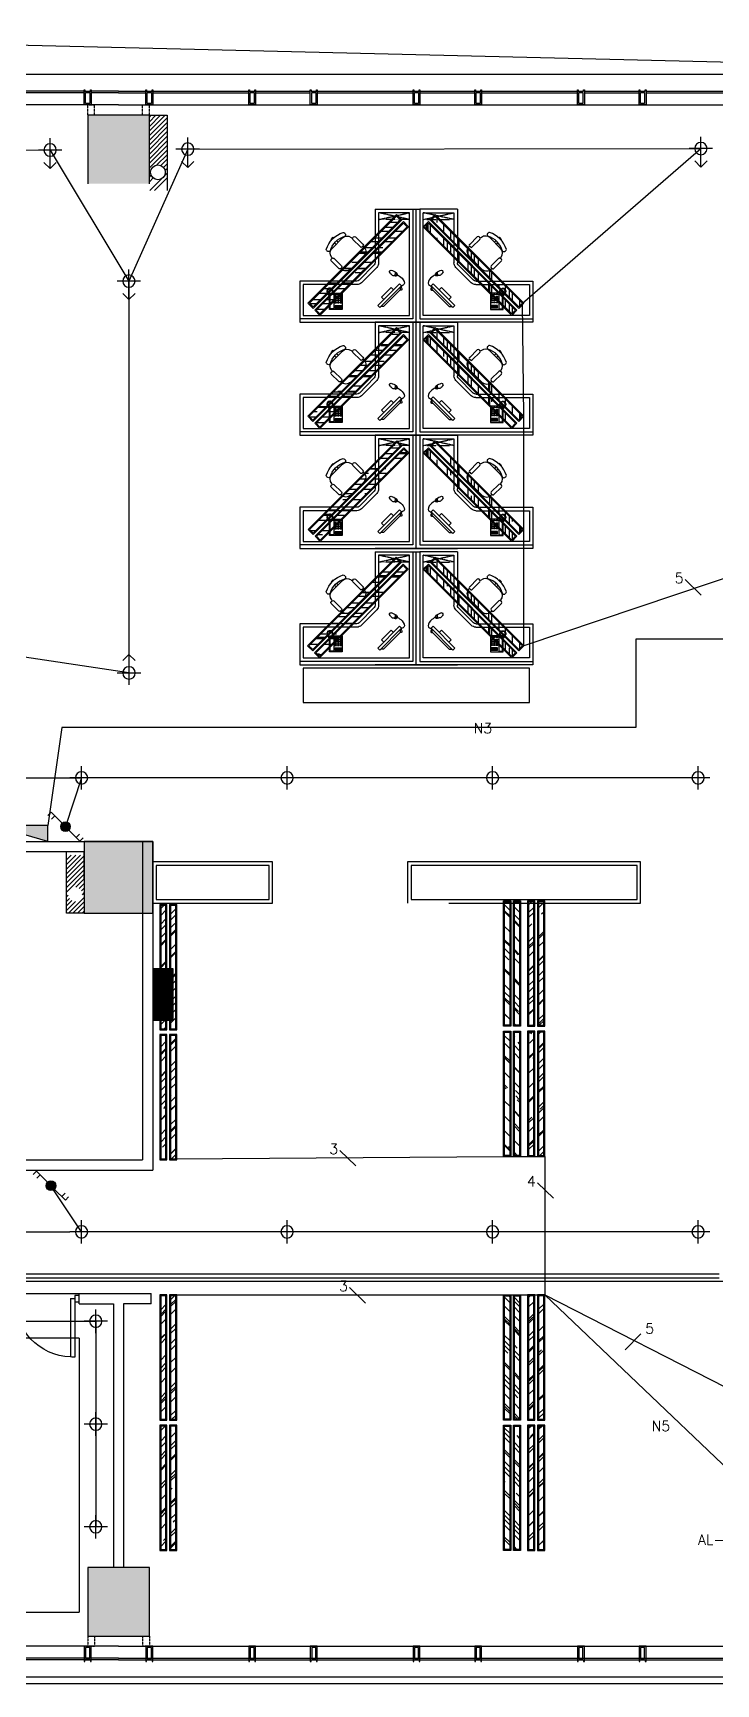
# Model space of a CAD drawing. Header units: inches. Extents: x 10 to 166961, y -47 to 131592.
# Drawn here: x 57853 to 67822, y 21014 to 45114 of the extents above; entities that cross this region are included whole.
import ezdxf

# ---------------------------------------------------------------- set-up
doc = ezdxf.new("R2010")
doc.units = ezdxf.units.IN
doc.header["$MEASUREMENT"] = 0
for name, pattern in [('CONTINOUS', [0]), ('DASH', [0.35, 0.25, -0.1]), ('HIDDEN', [0.375, 0.25, -0.125])]:
    doc.linetypes.add(name, pattern=pattern)
for name, color, linetype in [('2', 2, 'Continuous'), ('4', 4, 'Continuous'), ('6', 6, 'Continuous'), ('8', 8, 'Continuous'), ('C-02 天花灯具', 4, 'Continuous'), ('D-电气标号', 7, 'Continuous'), ('METAL', 7, 'Continuous'), ('Shearwall', 7, 'Continuous'), ('shearwall-bh', 253, 'Continuous'), ('stair', 2, 'Continuous'), ('wall', 2, 'Continuous'), ('windows', 4, 'Continuous'), ('ZT-开关线路图', 2, 'Continuous'), ('修改', 1, 'Continuous'), ('天花', 4, 'Continuous'), ('尺寸3', 31, 'Continuous'), ('插座图', 4, 'Continuous')]:
    doc.layers.add(name, color=color, linetype=linetype)
doc.styles.add('_TCH_LABEL', font='complex_.ttf', dxfattribs={"bigfont": 'GBCBIG'})
doc.styles.get("Standard").update_dxf_attribs({"font": 'txt', "bigfont": 'gbcbig.shx'})

# ---------------------------------------------------------------- blocks, each defined once
blk = doc.blocks.new('*X54')
at = {"color": 0}
for p, q in [((-250, 33), (-83, 200)), ((-250, 68), (-118, 200)), ((-250, 104), (-154, 200)), ((-250, 139), (-189, 200)), ((-250, 174), (-224, 200)), ((-247, 0), (-47, 200)), ((-212, 0), (-12, 200)), ((-177, 0), (23, 200)), ((-141, 0), (59, 200)), ((-106, 0), (94, 200)), ((-71, 0), (129, 200)), ((-35, 0), (165, 200)), ((0, 0), (200, 200)), ((35, 0), (235, 200)), ((71, 0), (250, 179)), ((106, 0), (250, 144)), ((141, 0), (250, 109)), ((177, 0), (250, 73)), ((212, 0), (250, 38)), ((247, 0), (250, 3))]:
    blk.add_line(p, q, dxfattribs=at)
blk = doc.blocks.new('Metal')
at = {"layer": 'METAL', "color": 4}
for points in [[(-50, 20), (-40, 20), (-40, 0), (40, 0), (40, 20), (50, 20), (50, -200), (-50, -200)], [(-30, -20), (30, -20), (30, -180), (-30, -180)]]:
    blk.add_lwpolyline(points, close=True, dxfattribs=at)
blk = doc.blocks.new('7676567')
h = blk.add_hatch()
h.set_pattern_fill('AR-RROOF', color=251, scale=150, angle=45, style=0)
h.set_pattern_definition([(45, (-600, -223.5), (127.28, 339.411), [2250, -300, 750, -150]), (45, (-511.97, -29.4), (-247.134, 35.002), [450, -49.5, 900, -112.5]), (45, (-637.12, -80.31), (480.479, 622.6075), [1200, -210, 600, -150])])
h.paths.add_polyline_path([(0, -172.5), (600, -172.5), (600, -223.5), (0, -223.5)])
h.paths.add_polyline_path([(-600, -172.5), (0, -172.5), (0, -223.5), (-600, -223.5)])
blk.add_lwpolyline([(-610, -162.5), (610, -162.5), (610, -233.5), (-610, -233.5)], close=True)
at = {"color": 251}
blk.add_lwpolyline([(-600, -172.5), (600, -172.5), (600, -223.5), (-600, -223.5)], close=True, dxfattribs=at)
blk = doc.blocks.new('gw')
at = {"layer": '2', "color": 252}
for p, q in [((1005037, 168644, 470), (1005037, 168694, 470)), ((1005037, 168694, 470), (1006737, 168694, 470)), ((1006687, 168644, 470), (1005037, 168644, 470)), ((1006737, 168694, 470), (1006137, 168694, 470)), ((1006737, 168694, 470), (1006137, 168694, 470)), ((1006687, 167044, 470), (1006687, 168644, 470)), ((1006737, 168694, 470), (1007337, 168694, 470)), ((1006737, 168694, 470), (1007337, 168694, 470)), ((1008437, 168694, 470), (1006737, 168694, 470)), ((1006737, 168694, 470), (1006737, 167044, 470)), ((1006787, 167044, 470), (1006787, 168644, 470)), ((1006787, 168644, 470), (1008437, 168644, 470)), ((1008437, 168644, 470), (1008437, 168694, 470)), ((1006137, 167044, 470), (1006687, 167044, 470)), ((1006687, 167044, 470), (1006787, 167044, 470)), ((1007337, 167044, 470), (1006787, 167044, 470))]:
    blk.add_line(p, q, dxfattribs=at)
at = {"layer": '6', "color": 252}
for p, q in [((1005037, 168094, 470), (1005037, 168644, 470)), ((1008437, 168094, 470), (1008437, 168644, 470)), ((1005869, 168094, 470), (1005037, 168094, 470)), ((1006124, 167857, 470), (1005901, 168081, 470)), ((1007350, 167857, 470), (1007574, 168081, 470)), ((1007606, 168094, 470), (1008437, 168094, 470)), ((1005605, 167909, 470), (1005495, 167799, 470)), ((1005495, 167772, 470), (1005507, 167760, 470)), ((1005509, 167759, 470), (1005502, 167747, 470)), ((1005534, 167760, 470), (1005644, 167871, 470)), ((1005644, 167898, 470), (1005633, 167909, 470)), ((1005638, 167912, 470), (1005634, 167907, 470)), ((1005970, 167726, 470), (1005779, 167917, 470)), ((1006137, 167044, 470), (1006137, 167825, 470)), ((1007337, 167044, 470), (1007337, 167825, 470)), ((1007505, 167726, 470), (1007695, 167917, 470)), ((1007830, 167898, 470), (1007842, 167909, 470)), ((1007941, 167760, 470), (1007830, 167871, 470)), ((1007836, 167912, 470), (1007840, 167907, 470)), ((1007869, 167909, 470), (1007979, 167799, 470)), ((1007966, 167759, 470), (1007972, 167747, 470)), ((1007979, 167772, 470), (1007968, 167760, 470)), ((1005438, 167655, 470), (1005431, 167648, 470)), ((1005507, 167616, 470), (1005658, 167463, 470)), ((1005566, 167556, 470), (1005545, 167536, 470)), ((1005575, 167505, 470), (1005596, 167526, 470)), ((1005920, 167594, 470), (1005810, 167484, 470)), ((1005849, 167446, 470), (1005959, 167556, 470)), ((1005959, 167583, 470), (1005947, 167594, 470)), ((1005960, 167582, 470), (1005961, 167583, 470)), ((1007515, 167582, 470), (1007513, 167583, 470)), ((1007516, 167583, 470), (1007527, 167594, 470)), ((1007626, 167446, 470), (1007516, 167556, 470)), ((1007554, 167594, 470), (1007664, 167484, 470)), ((1007968, 167616, 470), (1007816, 167463, 470)), ((1007899, 167505, 470), (1007878, 167526, 470)), ((1007908, 167556, 470), (1007929, 167536, 470)), ((1008037, 167655, 470), (1008044, 167648, 470)), ((1005502, 167493, 470), (1005493, 167483, 470)), ((1005493, 167483, 470), (1005523, 167453, 470)), ((1005523, 167453, 470), (1005533, 167462, 470)), ((1005688, 167390, 470), (1005695, 167397, 470)), ((1005786, 167456, 470), (1005805, 167465, 470)), ((1005810, 167457, 470), (1005822, 167446, 470)), ((1007664, 167457, 470), (1007653, 167446, 470)), ((1007688, 167456, 470), (1007669, 167465, 470)), ((1007786, 167390, 470), (1007779, 167397, 470)), ((1007951, 167453, 470), (1007942, 167462, 470)), ((1007982, 167483, 470), (1007951, 167453, 470)), ((1007972, 167493, 470), (1007982, 167483, 470))]:
    blk.add_line(p, q, dxfattribs=at)
for centre, start, end in [((1005869, 168049, 470), 45, 90), ((1007606, 168049, 470), 90, 135), ((1006092, 167825, 470), 0, 45), ((1007382, 167825, 470), 135, 180)]:
    blk.add_arc(centre, 45, start, end, dxfattribs=at)
for centre, major_axis, start_param, end_param in [((1005575, 167684, 470), (68, -68), 3.212044, 4.709722), ((1005509, 167785, 470), (13.6, -13.6), 3.141593, 4.712389), ((1005520, 167774, 470), (13.6, -13.6), 4.712389, 6.283185), ((1005619, 167895, 470), (13.6, -13.6), 1.570796, 3.141593), ((1005711, 167849, 470), (68, -68), 1.570796, 3.212044), ((1005630, 167884, 470), (13.6, -13.6), 0, 1.570796), ((1005451, 167627, 470), (20.4, -20.4), 3.141593, 3.846821), ((1005790, 167750, 470), (274, -274), 4.241936, 5.182842), ((1005451, 167627, 470), (-20.4, -20.4), 6.269503, 6.283185), ((1005458, 167634, 470), (20.4, -20.4), 1.570796, 3.141593), ((1005785, 167744, 470), (226, -226), 4.211213, 5.213565), ((1005934, 167581, 470), (13.6, -13.6), 1.570796, 3.141593), ((1005945, 167569, 470), (13.6, -13.6), 0, 1.570796), ((1005902, 167658, 470), (68, -68), -0.116909, 1.570796), ((1005668, 167411, 470), (20.4, -20.4), 4.712389, 4.726071), ((1005726, 167531, 470), (68, -68), 4.709722, 6.166276), ((1005668, 167411, 470), (20.4, -20.4), -0.705229, 0), ((1005675, 167418, 470), (20.4, -20.4), 0, 1.570796), ((1005824, 167471, 470), (13.6, -13.6), 3.141593, 4.712389), ((1005835, 167459, 470), (13.6, -13.6), 4.712389, 6.283185)]:
    blk.add_ellipse(centre, major_axis=major_axis, ratio=1, start_param=start_param, end_param=end_param, dxfattribs=at)
at = {"layer": '6', "color": 252, "extrusion": (0, 0, -1)}
for centre, major_axis, start_param, end_param in [((1007763, 167849, 470), (-68, -68), 1.570796, 3.212044), ((1007844, 167884, 470), (-13.6, -13.6), 0, 1.570796), ((1007855, 167895, 470), (-13.6, -13.6), 1.570796, 3.141593), ((1007954, 167774, 470), (-13.6, -13.6), 4.712389, 6.283185), ((1007900, 167684, 470), (-68, -68), 3.212044, 4.709722), ((1007965, 167785, 470), (-13.6, -13.6), 3.141593, 4.712389), ((1007573, 167658, 470), (-68, -68), -0.116909, 1.570796), ((1007529, 167569, 470), (-13.6, -13.6), 0, 1.570796), ((1007541, 167581, 470), (-13.6, -13.6), 1.570796, 3.141593), ((1007690, 167744, 470), (-226, -226), 4.211213, 5.213565), ((1007684, 167750, 470), (-274, -274), 4.241936, 5.182842), ((1008016, 167634, 470), (-20.4, -20.4), 1.570796, 3.141593), ((1008023, 167627, 470), (-20.4, -20.4), 3.141593, 3.846821), ((1008023, 167627, 470), (20.4, -20.4), 6.269503, 6.283185), ((1007639, 167459, 470), (-13.6, -13.6), 4.712389, 6.283185), ((1007651, 167471, 470), (-13.6, -13.6), 3.141593, 4.712389), ((1007748, 167531, 470), (-68, -68), 4.709722, 6.166276), ((1007799, 167418, 470), (-20.4, -20.4), 0, 1.570796), ((1007806, 167411, 470), (-20.4, -20.4), -0.705229, 0), ((1007806, 167411, 470), (-20.4, -20.4), 4.712389, 4.726071)]:
    blk.add_ellipse(centre, major_axis=major_axis, ratio=1, start_param=start_param, end_param=end_param, dxfattribs=at)
at = {"layer": '8', "color": 252}
for p, q in [((1005087, 168144, 470), (1005087, 168594, 470)), ((1005087, 168594, 470), (1006637, 168594, 470)), ((1005655, 168506, 470), (1005469, 168506, 470)), ((1005469, 168506, 470), (1005469, 168306, 470)), ((1005480, 168497, 470), (1005480, 168284, 470)), ((1005535, 168497, 470), (1005480, 168497, 470)), ((1005535, 168284, 470), (1005535, 168497, 470)), ((1005554, 168487, 470), (1005554, 168447, 470)), ((1005554, 168487, 470), (1005646, 168487, 470)), ((1005554, 168477, 470), (1005646, 168477, 470)), ((1005554, 168467, 470), (1005646, 168467, 470)), ((1005646, 168487, 470), (1005646, 168447, 470)), ((1005655, 168269, 470), (1005655, 168506, 470)), ((1006637, 168594, 470), (1006637, 167094, 470)), ((1008387, 168594, 470), (1006837, 168594, 470)), ((1006837, 168594, 470), (1006837, 167094, 470)), ((1007819, 168269, 470), (1007819, 168506, 470)), ((1007819, 168506, 470), (1008005, 168506, 470)), ((1007829, 168487, 470), (1007829, 168447, 470)), ((1007920, 168487, 470), (1007829, 168487, 470)), ((1007920, 168477, 470), (1007829, 168477, 470)), ((1007920, 168467, 470), (1007829, 168467, 470)), ((1007920, 168487, 470), (1007920, 168447, 470)), ((1007940, 168284, 470), (1007940, 168497, 470)), ((1007940, 168497, 470), (1007994, 168497, 470)), ((1007994, 168497, 470), (1007994, 168284, 470)), ((1008005, 168506, 470), (1008005, 168306, 470)), ((1008387, 168144, 470), (1008387, 168594, 470)), ((1005432, 168253, 470), (1005439, 168254, 470)), ((1005432, 168245, 470), (1005432, 168253, 470)), ((1005440, 168245, 470), (1005432, 168245, 470)), ((1005432, 168242, 470), (1005440, 168245, 470)), ((1005432, 168236, 470), (1005432, 168242, 470)), ((1005439, 168233, 470), (1005432, 168236, 470)), ((1005433, 168231, 470), (1005439, 168233, 470)), ((1005434, 168224, 470), (1005433, 168231, 470)), ((1005442, 168225, 470), (1005434, 168224, 470)), ((1005436, 168259, 470), (1005438, 168265, 470)), ((1005439, 168254, 470), (1005436, 168259, 470)), ((1005437, 168219, 470), (1005442, 168225, 470)), ((1005439, 168215, 470), (1005437, 168219, 470)), ((1005438, 168265, 470), (1005445, 168264, 470)), ((1005441, 168271, 470), (1005445, 168278, 470)), ((1005445, 168264, 470), (1005441, 168271, 470)), ((1005443, 168256, 470), (1005442, 168230, 470)), ((1005442, 168230, 470), (1005452, 168214, 470)), ((1005454, 168275, 470), (1005443, 168256, 470)), ((1005445, 168278, 470), (1005452, 168277, 470)), ((1005448, 168283, 470), (1005450, 168287, 470)), ((1005452, 168277, 470), (1005448, 168283, 470)), ((1005450, 168289, 470), (1005452, 168292, 470)), ((1005453, 168286, 470), (1005450, 168289, 470)), ((1005450, 168287, 470), (1005453, 168286, 470)), ((1005452, 168292, 470), (1005457, 168291, 470)), ((1005460, 168286, 470), (1005454, 168275, 470)), ((1005457, 168291, 470), (1005458, 168295, 470)), ((1005459, 168289, 470), (1005457, 168288, 470)), ((1005457, 168288, 470), (1005460, 168286, 470)), ((1005458, 168295, 470), (1005460, 168299, 470)), ((1005460, 168291, 470), (1005459, 168289, 470)), ((1005460, 168299, 470), (1005480, 168315, 470)), ((1005464, 168296, 470), (1005460, 168291, 470)), ((1005480, 168307, 470), (1005464, 168296, 470)), ((1005469, 168300, 470), (1005469, 168269, 470)), ((1005469, 168269, 470), (1005505, 168269, 470)), ((1005480, 168284, 470), (1005535, 168284, 470)), ((1005496, 168212, 470), (1005506, 168223, 470)), ((1005504, 168275, 470), (1005503, 168284, 470)), ((1005505, 168269, 470), (1005504, 168275, 470)), ((1005504, 168258, 470), (1005507, 168263, 470)), ((1005507, 168253, 470), (1005504, 168258, 470)), ((1005507, 168263, 470), (1005505, 168269, 470)), ((1005506, 168223, 470), (1005511, 168238, 470)), ((1005507, 168284, 470), (1005507, 168283, 470)), ((1005507, 168283, 470), (1005508, 168271, 470)), ((1005511, 168238, 470), (1005507, 168253, 470)), ((1005508, 168271, 470), (1005511, 168265, 470)), ((1005509, 168269, 470), (1005655, 168269, 470)), ((1005509, 168221, 470), (1005512, 168215, 470)), ((1005516, 168219, 470), (1005509, 168221, 470)), ((1005517, 168256, 470), (1005510, 168252, 470)), ((1005510, 168252, 470), (1005518, 168250, 470)), ((1005511, 168265, 470), (1005511, 168263, 470)), ((1005511, 168263, 470), (1005514, 168261, 470)), ((1005520, 168244, 470), (1005512, 168240, 470)), ((1005512, 168240, 470), (1005521, 168237, 470)), ((1005520, 168231, 470), (1005512, 168230, 470)), ((1005512, 168230, 470), (1005518, 168224, 470)), ((1005514, 168261, 470), (1005517, 168256, 470)), ((1005518, 168224, 470), (1005516, 168219, 470)), ((1005518, 168250, 470), (1005520, 168244, 470)), ((1005521, 168237, 470), (1005520, 168231, 470)), ((1005549, 168399, 470), (1005549, 168411, 470)), ((1005549, 168411, 470), (1005573, 168411, 470)), ((1005573, 168399, 470), (1005549, 168399, 470)), ((1005549, 168371, 470), (1005549, 168383, 470)), ((1005549, 168383, 470), (1005573, 168383, 470)), ((1005573, 168371, 470), (1005549, 168371, 470)), ((1005549, 168344, 470), (1005549, 168356, 470)), ((1005549, 168356, 470), (1005573, 168356, 470)), ((1005573, 168344, 470), (1005549, 168344, 470)), ((1005549, 168319, 470), (1005549, 168331, 470)), ((1005549, 168331, 470), (1005573, 168331, 470)), ((1005573, 168319, 470), (1005549, 168319, 470)), ((1005549, 168281, 470), (1005549, 168293, 470)), ((1005549, 168293, 470), (1005573, 168293, 470)), ((1005573, 168281, 470), (1005549, 168281, 470)), ((1005554, 168457, 470), (1005646, 168457, 470)), ((1005554, 168447, 470), (1005646, 168447, 470)), ((1005573, 168411, 470), (1005573, 168399, 470)), ((1005573, 168383, 470), (1005573, 168371, 470)), ((1005573, 168356, 470), (1005573, 168344, 470)), ((1005573, 168331, 470), (1005573, 168319, 470)), ((1005573, 168293, 470), (1005573, 168281, 470)), ((1005586, 168399, 470), (1005586, 168411, 470)), ((1005586, 168411, 470), (1005610, 168411, 470)), ((1005610, 168399, 470), (1005586, 168399, 470)), ((1005586, 168371, 470), (1005586, 168383, 470)), ((1005586, 168383, 470), (1005610, 168383, 470)), ((1005610, 168371, 470), (1005586, 168371, 470)), ((1005586, 168344, 470), (1005586, 168356, 470)), ((1005586, 168356, 470), (1005610, 168356, 470)), ((1005610, 168344, 470), (1005586, 168344, 470)), ((1005586, 168319, 470), (1005586, 168331, 470)), ((1005586, 168331, 470), (1005610, 168331, 470)), ((1005610, 168319, 470), (1005586, 168319, 470)), ((1005586, 168281, 470), (1005586, 168293, 470)), ((1005586, 168293, 470), (1005610, 168293, 470)), ((1005610, 168281, 470), (1005586, 168281, 470)), ((1005610, 168411, 470), (1005610, 168399, 470)), ((1005610, 168383, 470), (1005610, 168371, 470)), ((1005610, 168356, 470), (1005610, 168344, 470)), ((1005610, 168331, 470), (1005610, 168319, 470)), ((1005610, 168293, 470), (1005610, 168281, 470)), ((1005624, 168399, 470), (1005624, 168411, 470)), ((1005624, 168411, 470), (1005648, 168411, 470)), ((1005648, 168399, 470), (1005624, 168399, 470)), ((1005624, 168371, 470), (1005624, 168383, 470)), ((1005624, 168383, 470), (1005648, 168383, 470)), ((1005648, 168371, 470), (1005624, 168371, 470)), ((1005624, 168344, 470), (1005624, 168356, 470)), ((1005624, 168356, 470), (1005648, 168356, 470)), ((1005648, 168344, 470), (1005624, 168344, 470)), ((1005624, 168319, 470), (1005624, 168331, 470)), ((1005624, 168331, 470), (1005648, 168331, 470)), ((1005648, 168319, 470), (1005624, 168319, 470)), ((1005624, 168281, 470), (1005624, 168293, 470)), ((1005624, 168293, 470), (1005648, 168293, 470)), ((1005648, 168281, 470), (1005624, 168281, 470)), ((1005648, 168411, 470), (1005648, 168399, 470)), ((1005648, 168383, 470), (1005648, 168371, 470)), ((1005648, 168356, 470), (1005648, 168344, 470)), ((1005648, 168331, 470), (1005648, 168319, 470)), ((1005648, 168293, 470), (1005648, 168281, 470)), ((1007965, 168269, 470), (1007819, 168269, 470)), ((1007850, 168411, 470), (1007826, 168411, 470)), ((1007826, 168411, 470), (1007826, 168399, 470)), ((1007826, 168399, 470), (1007850, 168399, 470)), ((1007850, 168383, 470), (1007826, 168383, 470)), ((1007826, 168383, 470), (1007826, 168371, 470)), ((1007826, 168371, 470), (1007850, 168371, 470)), ((1007850, 168356, 470), (1007826, 168356, 470)), ((1007826, 168356, 470), (1007826, 168344, 470)), ((1007826, 168344, 470), (1007850, 168344, 470)), ((1007850, 168331, 470), (1007826, 168331, 470)), ((1007826, 168331, 470), (1007826, 168319, 470)), ((1007826, 168319, 470), (1007850, 168319, 470)), ((1007850, 168293, 470), (1007826, 168293, 470)), ((1007826, 168293, 470), (1007826, 168281, 470)), ((1007826, 168281, 470), (1007850, 168281, 470)), ((1007920, 168457, 470), (1007829, 168457, 470)), ((1007920, 168447, 470), (1007829, 168447, 470)), ((1007850, 168399, 470), (1007850, 168411, 470)), ((1007850, 168371, 470), (1007850, 168383, 470)), ((1007850, 168344, 470), (1007850, 168356, 470)), ((1007850, 168319, 470), (1007850, 168331, 470)), ((1007850, 168281, 470), (1007850, 168293, 470)), ((1007888, 168411, 470), (1007864, 168411, 470)), ((1007864, 168411, 470), (1007864, 168399, 470)), ((1007864, 168399, 470), (1007888, 168399, 470)), ((1007888, 168383, 470), (1007864, 168383, 470)), ((1007864, 168383, 470), (1007864, 168371, 470)), ((1007864, 168371, 470), (1007888, 168371, 470)), ((1007888, 168356, 470), (1007864, 168356, 470)), ((1007864, 168356, 470), (1007864, 168344, 470)), ((1007864, 168344, 470), (1007888, 168344, 470)), ((1007888, 168331, 470), (1007864, 168331, 470)), ((1007864, 168331, 470), (1007864, 168319, 470)), ((1007864, 168319, 470), (1007888, 168319, 470)), ((1007888, 168293, 470), (1007864, 168293, 470)), ((1007864, 168293, 470), (1007864, 168281, 470)), ((1007864, 168281, 470), (1007888, 168281, 470)), ((1007888, 168399, 470), (1007888, 168411, 470)), ((1007888, 168371, 470), (1007888, 168383, 470)), ((1007888, 168344, 470), (1007888, 168356, 470)), ((1007888, 168319, 470), (1007888, 168331, 470)), ((1007888, 168281, 470), (1007888, 168293, 470)), ((1007925, 168411, 470), (1007901, 168411, 470)), ((1007901, 168411, 470), (1007901, 168399, 470)), ((1007901, 168399, 470), (1007925, 168399, 470)), ((1007925, 168383, 470), (1007901, 168383, 470)), ((1007901, 168383, 470), (1007901, 168371, 470)), ((1007901, 168371, 470), (1007925, 168371, 470)), ((1007925, 168356, 470), (1007901, 168356, 470)), ((1007901, 168356, 470), (1007901, 168344, 470)), ((1007901, 168344, 470), (1007925, 168344, 470)), ((1007925, 168331, 470), (1007901, 168331, 470)), ((1007901, 168331, 470), (1007901, 168319, 470)), ((1007901, 168319, 470), (1007925, 168319, 470)), ((1007925, 168293, 470), (1007901, 168293, 470)), ((1007901, 168293, 470), (1007901, 168281, 470)), ((1007901, 168281, 470), (1007925, 168281, 470)), ((1007925, 168399, 470), (1007925, 168411, 470)), ((1007925, 168371, 470), (1007925, 168383, 470)), ((1007925, 168344, 470), (1007925, 168356, 470)), ((1007925, 168319, 470), (1007925, 168331, 470)), ((1007925, 168281, 470), (1007925, 168293, 470)), ((1007994, 168284, 470), (1007940, 168284, 470)), ((1007962, 168240, 470), (1007953, 168237, 470)), ((1007953, 168237, 470), (1007955, 168231, 470)), ((1007956, 168250, 470), (1007955, 168244, 470)), ((1007955, 168244, 470), (1007962, 168240, 470)), ((1007955, 168231, 470), (1007962, 168230, 470)), ((1007964, 168252, 470), (1007956, 168250, 470)), ((1007962, 168230, 470), (1007957, 168224, 470)), ((1007957, 168224, 470), (1007959, 168219, 470)), ((1007960, 168261, 470), (1007958, 168256, 470)), ((1007958, 168256, 470), (1007964, 168252, 470)), ((1007959, 168219, 470), (1007966, 168221, 470)), ((1007964, 168263, 470), (1007960, 168261, 470)), ((1007966, 168221, 470), (1007962, 168215, 470)), ((1007963, 168238, 470), (1007967, 168253, 470)), ((1007968, 168223, 470), (1007963, 168238, 470)), ((1007966, 168271, 470), (1007964, 168265, 470)), ((1007964, 168265, 470), (1007964, 168263, 470)), ((1007967, 168283, 470), (1007966, 168271, 470)), ((1007967, 168284, 470), (1007967, 168283, 470)), ((1007967, 168263, 470), (1007969, 168269, 470)), ((1007970, 168258, 470), (1007967, 168263, 470)), ((1007967, 168253, 470), (1007970, 168258, 470)), ((1007979, 168212, 470), (1007968, 168223, 470)), ((1007969, 168269, 470), (1007971, 168275, 470)), ((1008005, 168269, 470), (1007969, 168269, 470)), ((1007971, 168275, 470), (1007971, 168284, 470)), ((1008014, 168299, 470), (1007994, 168315, 470)), ((1007994, 168307, 470), (1008011, 168296, 470)), ((1008005, 168300, 470), (1008005, 168269, 470)), ((1008011, 168296, 470), (1008014, 168291, 470)), ((1008016, 168295, 470), (1008014, 168299, 470)), ((1008014, 168291, 470), (1008015, 168289, 470)), ((1008018, 168288, 470), (1008014, 168286, 470)), ((1008014, 168286, 470), (1008021, 168275, 470)), ((1008015, 168289, 470), (1008018, 168288, 470)), ((1008018, 168291, 470), (1008016, 168295, 470)), ((1008023, 168292, 470), (1008018, 168291, 470)), ((1008021, 168286, 470), (1008024, 168289, 470)), ((1008025, 168287, 470), (1008021, 168286, 470)), ((1008021, 168275, 470), (1008032, 168256, 470)), ((1008022, 168277, 470), (1008027, 168283, 470)), ((1008030, 168278, 470), (1008022, 168277, 470)), ((1008024, 168289, 470), (1008023, 168292, 470)), ((1008032, 168230, 470), (1008023, 168214, 470)), ((1008027, 168283, 470), (1008025, 168287, 470)), ((1008029, 168264, 470), (1008033, 168271, 470)), ((1008036, 168265, 470), (1008029, 168264, 470)), ((1008033, 168271, 470), (1008030, 168278, 470)), ((1008032, 168256, 470), (1008032, 168230, 470)), ((1008033, 168225, 470), (1008041, 168224, 470)), ((1008038, 168219, 470), (1008033, 168225, 470)), ((1008034, 168245, 470), (1008042, 168245, 470)), ((1008042, 168242, 470), (1008034, 168245, 470)), ((1008035, 168254, 470), (1008039, 168259, 470)), ((1008043, 168253, 470), (1008035, 168254, 470)), ((1008035, 168233, 470), (1008042, 168236, 470)), ((1008042, 168231, 470), (1008035, 168233, 470)), ((1008035, 168215, 470), (1008038, 168219, 470)), ((1008039, 168259, 470), (1008036, 168265, 470)), ((1008041, 168224, 470), (1008042, 168231, 470)), ((1008042, 168245, 470), (1008043, 168253, 470)), ((1008042, 168236, 470), (1008042, 168242, 470)), ((1005869, 168144, 470), (1005087, 168144, 470)), ((1005447, 168217, 470), (1005439, 168215, 470)), ((1005443, 168209, 470), (1005447, 168217, 470)), ((1005447, 168205, 470), (1005443, 168209, 470)), ((1005453, 168209, 470), (1005447, 168205, 470)), ((1005452, 168214, 470), (1005466, 168207, 470)), ((1005452, 168202, 470), (1005453, 168209, 470)), ((1005456, 168200, 470), (1005452, 168202, 470)), ((1005461, 168205, 470), (1005456, 168200, 470)), ((1005461, 168198, 470), (1005461, 168205, 470)), ((1005466, 168196, 470), (1005461, 168198, 470)), ((1005466, 168207, 470), (1005482, 168206, 470)), ((1005469, 168204, 470), (1005466, 168196, 470)), ((1005470, 168196, 470), (1005469, 168204, 470)), ((1005475, 168196, 470), (1005470, 168196, 470)), ((1005479, 168202, 470), (1005475, 168196, 470)), ((1005481, 168196, 470), (1005479, 168202, 470)), ((1005486, 168196, 470), (1005481, 168196, 470)), ((1005482, 168206, 470), (1005496, 168212, 470)), ((1005486, 168205, 470), (1005486, 168196, 470)), ((1005490, 168199, 470), (1005486, 168205, 470)), ((1005494, 168200, 470), (1005490, 168199, 470)), ((1005495, 168208, 470), (1005494, 168200, 470)), ((1005500, 168203, 470), (1005495, 168208, 470)), ((1005504, 168206, 470), (1005500, 168203, 470)), ((1005501, 168213, 470), (1005504, 168206, 470)), ((1005508, 168210, 470), (1005501, 168213, 470)), ((1005512, 168215, 470), (1005508, 168210, 470)), ((1006159, 167892, 470), (1005936, 168116, 470)), ((1006426, 167999, 470), (1006453, 168007, 470)), ((1006430, 167982, 470), (1006457, 167990, 470)), ((1007045, 167982, 470), (1007018, 167990, 470)), ((1007049, 167999, 470), (1007021, 168007, 470)), ((1007315, 167892, 470), (1007538, 168116, 470)), ((1007606, 168144, 470), (1008387, 168144, 470)), ((1007962, 168215, 470), (1007966, 168210, 470)), ((1007966, 168210, 470), (1007973, 168213, 470)), ((1007973, 168213, 470), (1007970, 168206, 470)), ((1007970, 168206, 470), (1007974, 168203, 470)), ((1007974, 168203, 470), (1007980, 168208, 470)), ((1007993, 168206, 470), (1007979, 168212, 470)), ((1007980, 168208, 470), (1007980, 168200, 470)), ((1007980, 168200, 470), (1007984, 168199, 470)), ((1007984, 168199, 470), (1007988, 168205, 470)), ((1007988, 168205, 470), (1007988, 168196, 470)), ((1007988, 168196, 470), (1007993, 168196, 470)), ((1008008, 168207, 470), (1007993, 168206, 470)), ((1007993, 168196, 470), (1007996, 168202, 470)), ((1007996, 168202, 470), (1008000, 168196, 470)), ((1008000, 168196, 470), (1008004, 168196, 470)), ((1008004, 168196, 470), (1008006, 168204, 470)), ((1008006, 168204, 470), (1008009, 168196, 470)), ((1008023, 168214, 470), (1008008, 168207, 470)), ((1008009, 168196, 470), (1008014, 168198, 470)), ((1008013, 168205, 470), (1008019, 168200, 470)), ((1008014, 168198, 470), (1008013, 168205, 470)), ((1008019, 168200, 470), (1008023, 168202, 470)), ((1008022, 168209, 470), (1008028, 168205, 470)), ((1008023, 168202, 470), (1008022, 168209, 470)), ((1008028, 168217, 470), (1008035, 168215, 470)), ((1008031, 168209, 470), (1008028, 168217, 470)), ((1008028, 168205, 470), (1008031, 168209, 470)), ((1006187, 167094, 470), (1006187, 167825, 470)), ((1006346, 167958, 470), (1006348, 167946, 470)), ((1007128, 167958, 470), (1007126, 167946, 470)), ((1007287, 167094, 470), (1007287, 167825, 470)), ((1006637, 167094, 470), (1006187, 167094, 470)), ((1006837, 167094, 470), (1007287, 167094, 470))]:
    blk.add_line(p, q, dxfattribs=at)
at = {"layer": '8', "color": 252, "linetype": 'CONTINOUS'}
for p, q in [((1006175, 168450, 470), (1006203, 168478, 470)), ((1006203, 168478, 470), (1006521, 168160, 470)), ((1006259, 168464, 470), (1006217, 168464, 470)), ((1006508, 168216, 470), (1006259, 168464, 470)), ((1007271, 168478, 470), (1006953, 168160, 470)), ((1006967, 168216, 470), (1007215, 168464, 470)), ((1007215, 168464, 470), (1007257, 168464, 470)), ((1007299, 168450, 470), (1007271, 168478, 470)), ((1006493, 168131, 470), (1006175, 168450, 470)), ((1006263, 168361, 470), (1006229, 168328, 470)), ((1006229, 168328, 470), (1006371, 168186, 470)), ((1006371, 168186, 470), (1006405, 168220, 470)), ((1006981, 168131, 470), (1007299, 168450, 470)), ((1007103, 168186, 470), (1007070, 168220, 470)), ((1007245, 168328, 470), (1007103, 168186, 470)), ((1007211, 168361, 470), (1007245, 168328, 470)), ((1006521, 168160, 470), (1006493, 168131, 470)), ((1006508, 168216, 470), (1006507, 168174, 470)), ((1006953, 168160, 470), (1006981, 168131, 470)), ((1006967, 168216, 470), (1006967, 168174, 470))]:
    blk.add_line(p, q, dxfattribs=at)
at = {"layer": '8', "color": 252, "linetype": 'HIDDEN'}
for p, q in [((1006637, 167194, 470), (1006187, 167194, 470)), ((1006187, 167194, 470), (1006637, 167094, 470)), ((1006637, 167194, 470), (1006187, 167094, 470)), ((1006837, 167194, 470), (1007287, 167194, 470)), ((1007287, 167194, 470), (1006837, 167094, 470)), ((1006837, 167194, 470), (1007287, 167094, 470))]:
    blk.add_line(p, q, dxfattribs=at)
at = {"layer": '8', "color": 252}
for centre, radius, start, end in [((1005869, 168049, 470), 95, 45, 90), ((1006451, 167916, 470), 112, 126.187, 158.0274), ((1006340, 167970, 470), 90, 356.3049, 27.8162), ((1006439, 167987, 470), 18, 296.3285, 354.4483), ((1006416, 167989, 470), 41.2, 354.4483, 37.2497), ((1007059, 167989, 470), 41.2, 142.7503, 185.5517), ((1007036, 167987, 470), 18, 185.5517, 243.6715), ((1007134, 167970, 470), 90, 152.1838, 183.6951), ((1007024, 167916, 470), 112, 21.9726, 53.813), ((1007606, 168049, 470), 95, 90, 135), ((1006092, 167825, 470), 95, 0, 45), ((1006369, 167957, 470), 23.8, 208.6427, 269.0923), ((1006261, 168255, 470), 340, 288.5032, 303.1595), ((1007213, 168255, 470), 340, 236.8405, 251.4968), ((1007105, 167957, 470), 23.8, 270.9077, 331.3573), ((1007382, 167825, 470), 95, 135, 180)]:
    blk.add_arc(centre, radius, start, end, dxfattribs=at)
for points, knots in [([(1006457, 168001, 470), (1006481, 168013, 470), (1006532, 168040, 470), (1006595, 168150, 470), (1006489, 168166, 470), (1006542, 168215, 470), (1006510, 168227, 470), (1006498, 168225, 470)], [0, 0, 0, 0, 89.180996, 185.391702, 247.379604, 284.879604, 301.833056, 301.833056, 301.833056, 301.833056]), ([(1007018, 168001, 470), (1006993, 168013, 470), (1006942, 168040, 470), (1006879, 168150, 470), (1006986, 168166, 470), (1006932, 168215, 470), (1006964, 168227, 470), (1006976, 168225, 470)], [0, 0, 0, 0, 89.180996, 185.391702, 247.379604, 284.879604, 301.833056, 301.833056, 301.833056, 301.833056]), ([(1006384, 168007, 470), (1006397, 168011, 470), (1006413, 168007, 470), (1006433, 168018, 470), (1006442, 168019, 470), (1006449, 168014, 470), (1006450, 168012, 470)], [0, 0, 0, 0, 61.392948, 66.317377, 85.526749, 97.068118, 97.068118, 97.068118, 97.068118]), ([(1007090, 168007, 470), (1007077, 168011, 470), (1007061, 168007, 470), (1007041, 168018, 470), (1007033, 168019, 470), (1007025, 168014, 470), (1007024, 168012, 470)], [0, 0, 0, 0, 61.392948, 66.317377, 85.526749, 97.068118, 97.068118, 97.068118, 97.068118])]:
    blk.add_open_spline(points, degree=3, knots=knots, dxfattribs=at)
blk = doc.blocks.new('A$C3F6E6D12')
at = {"color": 3}
for p, q in [((150, 0), (-95, 0)), ((0, -95), (0, 95))]:
    blk.add_line(p, q, dxfattribs=at)
blk.add_lwpolyline([(100, 50), (150, 0), (100, -50)], dxfattribs=at)
at = {"color": 4}
blk.add_circle((0, 0), 50, dxfattribs=at)
blk = doc.blocks.new('*U110')
at = {"color": 3}
for p, q in [((0, -171), (0, 171)), ((171, 0), (-171, 0))]:
    blk.add_line(p, q, dxfattribs=at)
at = {"color": 4, "extrusion": (0, 0, -1)}
blk.add_ellipse((0, 0), major_axis=(-63.6, 63.6), ratio=1, start_param=3.926991, end_param=10.210176, dxfattribs=at)
blk = doc.blocks.new('*U111')
at = {"color": 3}
for p, q in [((0, -171), (0, 171)), ((171, 0), (-171, 0))]:
    blk.add_line(p, q, dxfattribs=at)
at = {"color": 4, "extrusion": (0, 0, -1)}
blk.add_ellipse((0, 0), major_axis=(-63.6, 63.6), ratio=1, start_param=3.926991, end_param=10.210176, dxfattribs=at)
blk = doc.blocks.new('A$C120B0ACC')
at = {"layer": '插座图', "lineweight": -2}
blk.add_hatch(color=3, dxfattribs=at).paths.add_polyline_path([(0, 44.1), (0, 0), (152.7, 0)])
at = {"layer": '插座图', "color": 3, "lineweight": -2}
for p, q in [((154.2, 44.1), (0, 44.1)), ((0, 44.1), (152.7, 0)), ((0, 44.1), (0, 0)), ((154.2, 0), (154.2, 44.1)), ((0, 0), (154.2, 0)), ((0, 0), (152.7, 0))]:
    blk.add_line(p, q, dxfattribs=at)

msp = doc.modelspace()

# ---------------------------------------------------------------- hatches: boundary and pattern name
at = {"layer": 'shearwall-bh'}
for points in [[(59551, 43914), (58651, 43914), (58651, 42914), (59551, 42914)], [(59601, 33314), (58601, 33314), (58601, 32264), (59601, 32264)], [(59551, 22714), (58651, 22714), (58651, 21714), (59551, 21714)]]:
    msp.add_hatch(color=252, dxfattribs=at).paths.add_polyline_path(points)

# ---------------------------------------------------------------- linework, layer by layer
at = {"color": 252}
for p, q in [((59551, 43914), (59811, 43914)), ((59551, 42914), (59551, 43914)), ((59811, 43914), (59811, 42814)), ((58341, 32264), (58341, 33164)), ((58601, 32264), (58341, 32264))]:
    msp.add_line(p, q, dxfattribs=at)
at = {"color": 2}
for p, q in [((52102, 43419), (58103, 43406)), ((58103, 43406), (59252, 41492)), ((60111, 43419), (59252, 41492)), ((60111, 43419), (67603, 43426)), ((64998, 41169), (67603, 43426)), ((59252, 41492), (59254, 35772)), ((65019, 39519), (64998, 41169)), ((65019, 37869), (65019, 39519)), ((65019, 36169), (65019, 37869)), ((69421, 37649), (65019, 36169)), ((59254, 35772), (56619, 36169)), ((55733, 34240), (58562, 34240)), ((58562, 34240), (58327, 33529)), ((67562, 34240), (58562, 34240)), ((59937, 28679), (64721, 28714)), ((64721, 28714), (65322, 28714)), ((65322, 28714), (65322, 26694)), ((58561, 27613), (58115, 28287)), ((55732, 27613), (58390, 27613)), ((67561, 27613), (58561, 27613)), ((59952, 26694), (64721, 26694)), ((64721, 26694), (65322, 26694)), ((65322, 26694), (68179, 25237)), ((54669, 26308), (58769, 26308)), ((58769, 26308), (58769, 24808)), ((58769, 24808), (58769, 23308))]:
    msp.add_line(p, q, dxfattribs=at)
at = {"color": 114, "true_color": 0x139b48}
for p, q in [((69421, 36266), (66652, 36266)), ((66652, 36266), (66652, 34976)), ((58272, 34976), (58068, 33547)), ((66652, 34976), (58272, 34976)), ((51647, 27002), (67871, 27002)), ((42627, 26896), (68018, 26896)), ((56401, 26942), (67871, 26942)), ((65322, 26694), (68018, 24127))]:
    msp.add_line(p, q, dxfattribs=at)
for p, q in [((59601, 31453), (59601, 30703)), ((59901, 31453), (59601, 31453)), ((59901, 30703), (59901, 31453)), ((59601, 30703), (59901, 30703)), ((58526, 26064), (54876, 26064)), ((58526, 26064), (58526, 22064)), ((54876, 22064), (58526, 22064))]:
    msp.add_line(p, q)
at = {"color": 3}
for p, q in [((58940, 26308), (58598, 26308)), ((58769, 26137), (58769, 26480)), ((58769, 24637), (58769, 24980)), ((58940, 24808), (58598, 24808)), ((58769, 23137), (58769, 23480)), ((58940, 23308), (58598, 23308))]:
    msp.add_line(p, q, dxfattribs=at)
at = {"const_width": 300}
msp.add_lwpolyline([(59751, 31453), (59751, 30703)], dxfattribs=at)
at = {"color": 4, "extrusion": (0, 0, -1)}
for centre in [(58769, 26308), (58769, 24808), (58769, 23308)]:
    msp.add_ellipse(centre, major_axis=(-63.6, 63.6), ratio=1, start_param=3.926991, end_param=10.210176, dxfattribs=at)
at = {"layer": '4', "color": 252}
msp.add_line((58601, 32766), (58601, 33166), dxfattribs=at)
at = {"layer": '4'}
for p, q in [((58402, 26639), (58402, 25787)), ((58402, 26639), (58464, 26639)), ((58464, 26686), (58464, 26591)), ((58527, 26686), (58464, 26686)), ((58464, 26639), (58464, 25785)), ((58464, 26591), (58527, 26591)), ((58527, 26591), (58527, 26686))]:
    msp.add_line(p, q, dxfattribs=at)
at = {"layer": '4', "extrusion": (0, 0, -1)}
msp.add_ellipse((58464, 26660), major_axis=(0, 875), ratio=1, start_param=3.141243, end_param=3.212732, dxfattribs=at)
at = {"layer": '8', "extrusion": (0, 0, -1)}
msp.add_ellipse((58455, 26651), major_axis=(627, 610), ratio=0.977189, start_param=2.391901, end_param=3.91014, dxfattribs=at)
at = {"layer": 'D-电气标号', "color": 7}
for p, q in [((67607, 36909), (67374, 37136)), ((62565, 28576), (62332, 28803)), ((65451, 28104), (65218, 28331)), ((62707, 26574), (62474, 26801)), ((66724, 26125), (66496, 25891))]:
    msp.add_line(p, q, dxfattribs=at)
at = {"layer": 'Shearwall', "color": 252}
for p, q in [((59551, 43914), (58651, 43914)), ((58651, 43914), (58651, 42914)), ((59551, 42914), (59551, 43914)), ((59601, 33314), (58601, 33314)), ((58601, 33314), (58601, 32264)), ((59601, 32264), (59601, 33314)), ((58601, 32264), (59601, 32264)), ((59551, 22714), (58651, 22714)), ((58651, 22714), (58651, 21714)), ((59551, 21714), (59551, 22714)), ((58651, 21714), (59551, 21714))]:
    msp.add_line(p, q, dxfattribs=at)
msp.add_circle((59676, 43081), 108, dxfattribs=at)
at = {"layer": 'stair', "color": 6}
for points in [[(50501, 44339), (50501, 45114), (71526, 44605), (71226, 35114), (71226, 35114)], [(50501, 44514), (71126, 44514), (71126, 21114), (49501, 21114), (49501, 21364)], [(71226, 26714), (71226, 26714), (71526, 21014), (8292, 21014), (8576, 25514), (8576, 35114)]]:
    msp.add_lwpolyline(points, dxfattribs=at)
at = {"layer": 'wall', "color": 2, "linetype": 'DASH'}
for p, q in [((58651, 43914), (58651, 44064)), ((58651, 44064), (58751, 44064)), ((58751, 43914), (58751, 44064)), ((59451, 43914), (59451, 44064)), ((59451, 44064), (59551, 44064)), ((59551, 43914), (59551, 44064)), ((58651, 21564), (58751, 21564)), ((58751, 21564), (58651, 21564)), ((59451, 21564), (59551, 21564)), ((59551, 21564), (59451, 21564))]:
    msp.add_line(p, q, dxfattribs=at)
at = {"layer": 'wall', "color": 252, "linetype": 'DASH'}
for p, q in [((58651, 21714), (58651, 21564)), ((58751, 21714), (58751, 21564)), ((59451, 21714), (59451, 21564)), ((59551, 21714), (59551, 21564))]:
    msp.add_line(p, q, dxfattribs=at)
at = {"layer": 'windows', "color": 2}
for p, q in [((58601, 44264), (57051, 44264)), ((58601, 44239), (57051, 44239)), ((59101, 44264), (58701, 44264)), ((59101, 44239), (58701, 44239)), ((59101, 44264), (59501, 44264)), ((59101, 44239), (59501, 44239)), ((59601, 44264), (61001, 44264)), ((59601, 44239), (61001, 44239)), ((61101, 44264), (61901, 44264)), ((61101, 44239), (61901, 44239)), ((62001, 44264), (63401, 44264)), ((62001, 44239), (63401, 44239)), ((63501, 44264), (64301, 44264)), ((63501, 44239), (64301, 44239)), ((64401, 44264), (65801, 44264)), ((64401, 44239), (65801, 44239)), ((65901, 44264), (66701, 44264)), ((65901, 44239), (66701, 44239)), ((66801, 44264), (68201, 44264)), ((66801, 44239), (68201, 44239)), ((59101, 44064), (51101, 44064)), ((59101, 44064), (70676, 44064)), ((59101, 21564), (49051, 21564)), ((59101, 21564), (70676, 21564)), ((59101, 21389), (49051, 21389)), ((59101, 21364), (49051, 21364)), ((59101, 21389), (69101, 21389)), ((59101, 21364), (69101, 21364))]:
    msp.add_line(p, q, dxfattribs=at)
at = {"layer": 'ZT-开关线路图', "color": 4}
for p, q in [((58116, 33740), (58068, 33692)), ((58277, 33579), (58116, 33740)), ((58169, 33687), (58122, 33639)), ((58377, 33479), (58538, 33318)), ((58485, 33371), (58533, 33419)), ((58538, 33318), (58586, 33366)), ((57904, 28498), (57856, 28451)), ((58065, 28337), (57904, 28498)), ((57957, 28445), (57909, 28398)), ((58164, 28238), (58326, 28077)), ((58273, 28130), (58320, 28177)), ((58326, 28077), (58373, 28124))]:
    msp.add_line(p, q, dxfattribs=at)
for centre in [(58327, 33529), (58327, 33529), (58115, 28287), (58115, 28287)]:
    msp.add_ellipse(centre, major_axis=(-49.7, 49.7), ratio=1, start_param=3.926991, end_param=10.210176, dxfattribs=at)
for points in [[(58388, 33564), (58266, 33564), (58397, 33529), (58257, 33529)], [(58266, 33564), (58388, 33564), (58257, 33529), (58397, 33529)], [(58388, 33494), (58266, 33494), (58397, 33529), (58257, 33529)], [(58266, 33494), (58388, 33494), (58257, 33529), (58397, 33529)], [(58362, 33590), (58292, 33590), (58388, 33564), (58266, 33564)], [(58292, 33590), (58362, 33590), (58266, 33564), (58388, 33564)], [(58327, 33599), (58327, 33599), (58292, 33590), (58362, 33590)], [(58362, 33468), (58292, 33468), (58388, 33494), (58266, 33494)], [(58292, 33468), (58362, 33468), (58266, 33494), (58388, 33494)], [(58327, 33459), (58327, 33459), (58362, 33468), (58292, 33468)], [(58327, 33459), (58327, 33459), (58292, 33468), (58362, 33468)], [(58176, 28323), (58054, 28323), (58185, 28287), (58044, 28287)], [(58054, 28323), (58176, 28323), (58044, 28287), (58185, 28287)], [(58176, 28252), (58054, 28252), (58185, 28287), (58044, 28287)], [(58054, 28252), (58176, 28252), (58044, 28287), (58185, 28287)], [(58150, 28348), (58080, 28348), (58176, 28323), (58054, 28323)], [(58080, 28348), (58150, 28348), (58054, 28323), (58176, 28323)], [(58150, 28227), (58080, 28227), (58176, 28252), (58054, 28252)], [(58080, 28227), (58150, 28227), (58054, 28252), (58176, 28252)], [(58115, 28358), (58115, 28358), (58080, 28348), (58150, 28348)], [(58115, 28217), (58115, 28217), (58150, 28227), (58080, 28227)], [(58115, 28217), (58115, 28217), (58080, 28227), (58150, 28227)]]:
    msp.add_solid(points, dxfattribs=at)
at = {"layer": '尺寸3', "color": 252}
for p, q in [((59551, 43886), (59580, 43914)), ((59551, 43818), (59647, 43914)), ((59551, 43751), (59714, 43914)), ((59551, 43684), (59782, 43914)), ((59551, 43616), (59811, 43876)), ((59551, 43549), (59811, 43809)), ((59551, 43482), (59811, 43742)), ((59551, 43414), (59811, 43674)), ((59551, 43347), (59811, 43607)), ((59551, 43279), (59811, 43539)), ((59551, 43212), (59811, 43472)), ((59551, 43145), (59811, 43405)), ((59662, 43188), (59811, 43337)), ((59721, 43179), (59811, 43270)), ((59759, 43150), (59811, 43203)), ((59551, 43077), (59570, 43096)), ((59551, 43010), (59578, 43037)), ((59551, 42943), (59607, 42998)), ((59557, 42814), (59732, 42989)), ((59625, 42814), (59811, 43001)), ((59769, 43025), (59811, 43068)), ((59782, 43105), (59811, 43135)), ((49851, 33314), (59601, 33314)), ((59451, 33314), (59451, 28664)), ((59601, 33314), (59601, 28514)), ((54101, 33164), (58601, 33164)), ((58341, 33112), (58344, 33114)), ((58341, 33044), (58411, 33114)), ((58341, 32977), (58478, 33114)), ((58341, 32910), (58546, 33114)), ((58341, 32842), (58601, 33102)), ((58341, 32775), (58601, 33035)), ((58341, 32708), (58601, 32968)), ((58341, 32640), (58601, 32900)), ((58341, 32573), (58601, 32833)), ((61351, 33014), (59601, 33014)), ((59601, 33014), (59601, 32414)), ((61301, 32964), (59651, 32964)), ((59651, 32964), (59651, 32464)), ((61301, 32464), (61301, 32964)), ((61351, 32414), (61351, 33014)), ((66721, 33014), (63321, 33014)), ((63321, 33014), (63321, 32414)), ((66671, 32964), (63371, 32964)), ((63371, 32964), (63371, 32464)), ((66671, 32464), (66671, 32964)), ((66721, 32414), (66721, 33014)), ((58479, 32644), (58601, 32765)), ((58529, 32625), (58601, 32698)), ((58560, 32590), (58601, 32631)), ((58573, 32535), (58601, 32563)), ((58341, 32505), (58366, 32530)), ((58341, 32438), (58384, 32481)), ((58341, 32371), (58420, 32449)), ((58341, 32303), (58475, 32437)), ((58369, 32264), (58601, 32496)), ((58436, 32264), (58601, 32429)), ((58504, 32264), (58601, 32361)), ((58571, 32264), (58601, 32294)), ((59601, 32414), (60201, 32414)), ((59651, 32464), (60151, 32464)), ((60151, 32464), (60151, 32464)), ((60151, 32464), (61301, 32464)), ((60201, 32414), (60201, 32414)), ((60201, 32414), (61351, 32414)), ((63371, 32464), (63871, 32464)), ((63871, 32464), (63871, 32464)), ((63871, 32464), (66171, 32464)), ((63921, 32414), (63921, 32414)), ((63921, 32414), (66121, 32414)), ((66121, 32414), (66121, 32414)), ((66121, 32414), (66721, 32414)), ((66171, 32464), (66171, 32464)), ((66171, 32464), (66671, 32464)), ((55266, 28664), (59451, 28664)), ((55266, 28514), (59601, 28514)), ((57527, 26714), (58527, 26714)), ((58527, 26564), (58527, 26714)), ((58527, 26714), (59576, 26714)), ((58527, 26564), (59026, 26564)), ((59026, 26564), (59026, 22714)), ((59176, 26564), (59176, 22714)), ((59576, 26564), (59176, 26564)), ((59576, 26564), (59576, 26714))]:
    msp.add_line(p, q, dxfattribs=at)
at = {"layer": '尺寸3', "color": 8}
msp.add_lwpolyline([(65098, 35342), (65098, 35842), (61798, 35842), (61798, 35342), (62298, 35342), (62298, 35342), (64598, 35342), (64598, 35342)], close=True, dxfattribs=at)

# ---------------------------------------------------------------- block references
at = {"color": 8, "xscale": -1.800000000042928, "yscale": 1.800000000042928, "zscale": 1.800000000018826}
for p, rotation in [((58103, 43406), 90), ((60111, 43419), 90), ((67603, 43426), 90), ((59252, 41492), 90), ((59254, 35772), 270)]:
    msp.add_blockref('A$C3F6E6D12', p, dxfattribs=dict(at, rotation=rotation))
at = {"color": 0, "linetype": 'ByBlock', "lineweight": -2, "transparency": 16777216}
for name, p in [('*U110', (58562, 34240)), ('*U110', (61562, 34240)), ('*U110', (64562, 34240)), ('*U110', (67562, 34240)), ('*U111', (58561, 27613)), ('*U111', (61561, 27613)), ('*U111', (64561, 27613)), ('*U111', (67561, 27613))]:
    msp.add_blockref(name, p, dxfattribs=at)
at = {"xscale": 1.500000000349246, "yscale": 1.5, "zscale": 1.5, "rotation": 270}
msp.add_blockref('*X54', (59601, 31078), dxfattribs=at)
at = {"layer": 'C-02 天花灯具', "yscale": 1.500000000032742, "zscale": 1.500000000034106}
for p, xscale, rotation in [((62760, 41568), -1.5, 225), ((64544, 41988), -1.5, 315), ((62861, 41466), -1.5, 225), ((64443, 41886), -1.5, 315), ((62759, 39918), -1.5, 225), ((64544, 40338), -1.5, 315), ((62861, 39816), -1.5, 225), ((64443, 40236), -1.5, 315), ((62764, 38268), -1.5, 225), ((62865, 38166), -1.5, 225), ((64443, 38586), -1.5, 315), ((64544, 38688), -1.5, 315), ((62755, 36568), -1.5, 225), ((62856, 36466), -1.5, 225), ((64443, 36886), -1.5, 315), ((64544, 36988), -1.5, 315), ((60052, 31479), -1.5, 269.9999999999999), ((60196, 31479), -1.5, 269.9999999999999), ((64477, 31529), 1.5, 90.00000001034877), ((64621, 31529), 1.5, 90.00000001034877), ((65422, 31529), -1.5, 269.9999999999999), ((65566, 31529), -1.5, 269.9999999999999), ((60052, 29579), -1.5, 269.9999999999999), ((60196, 29579), -1.5, 269.9999999999999), ((64477, 29629), 1.5, 90.00000001035066), ((64621, 29629), 1.5, 90.00000001035066), ((65422, 29629), -1.5, 269.9999999999999), ((65566, 29629), -1.5, 269.9999999999999), ((60052, 25779), -1.5, 269.9999999999999), ((60196, 25779), -1.5, 269.9999999999999), ((64477, 25779), 1.5, 90.00000000000011), ((64621, 25779), 1.5, 90.00000000000011), ((65422, 25779), -1.5, 269.9999999999999), ((65566, 25779), -1.5, 269.9999999999999), ((60052, 23879), -1.5, 269.9999999999999), ((60196, 23879), -1.5, 269.9999999999999), ((64477, 23879), 1.5, 90.00000000000011), ((64621, 23879), 1.5, 90.00000000000011), ((65422, 23879), -1.5, 269.9999999999999), ((65566, 23879), -1.5, 269.9999999999999)]:
    msp.add_blockref('7676567', p, dxfattribs=dict(at, xscale=xscale, rotation=rotation))
at = {"layer": '修改', "color": 2}
for p in [(58651, 44264), (59551, 44264), (61051, 44264), (61951, 44264), (63451, 44264), (64351, 44264), (65851, 44264), (66751, 44264)]:
    msp.add_blockref('Metal', p, dxfattribs=at)
at = {"layer": '修改', "color": 2, "xscale": -1, "rotation": 180}
for p in [(58651, 21364), (59551, 21364), (61051, 21364), (61951, 21364), (63451, 21364), (64351, 21364), (65851, 21364), (66751, 21364)]:
    msp.add_blockref('Metal', p, dxfattribs=at)
at = {"layer": '天花', "xscale": -1, "rotation": 180}
for p in [(-943289, 209585, -470), (-943289, 207935, -470), (-943289, 206285, -470), (-943289, 204585, -470)]:
    msp.add_blockref('gw', p, dxfattribs=at)
at = {"layer": '插座图', "color": 0, "xscale": 5.295882656355388, "yscale": 5.295882656831964, "zscale": 5.295882656842108, "rotation": 180}
msp.add_blockref('A$C120B0ACC', (58068, 33547), dxfattribs=at)

# ---------------------------------------------------------------- texts
at = {"color": 7, "style": '_TCH_LABEL', "flags": 8}
msp.add_attdef('A', (59601, 31078), '照明配电箱', height=0.01, rotation=270, dxfattribs=at)
at = {"layer": 'D-电气标号', "color": 7}
for s, p in [('5', (67220, 37083)), ('N3', (64285, 34891)), ('3', (62178, 28750)), ('4', (65064, 28278)), ('3', (62320, 26748)), ('5', (66789, 26128)), ('N5', (66884, 24705)), ('AL-N5', (67560, 23044))]:
    msp.add_text(s, height=150, dxfattribs=at).set_placement(p)

doc.saveas('drawing.dxf')
